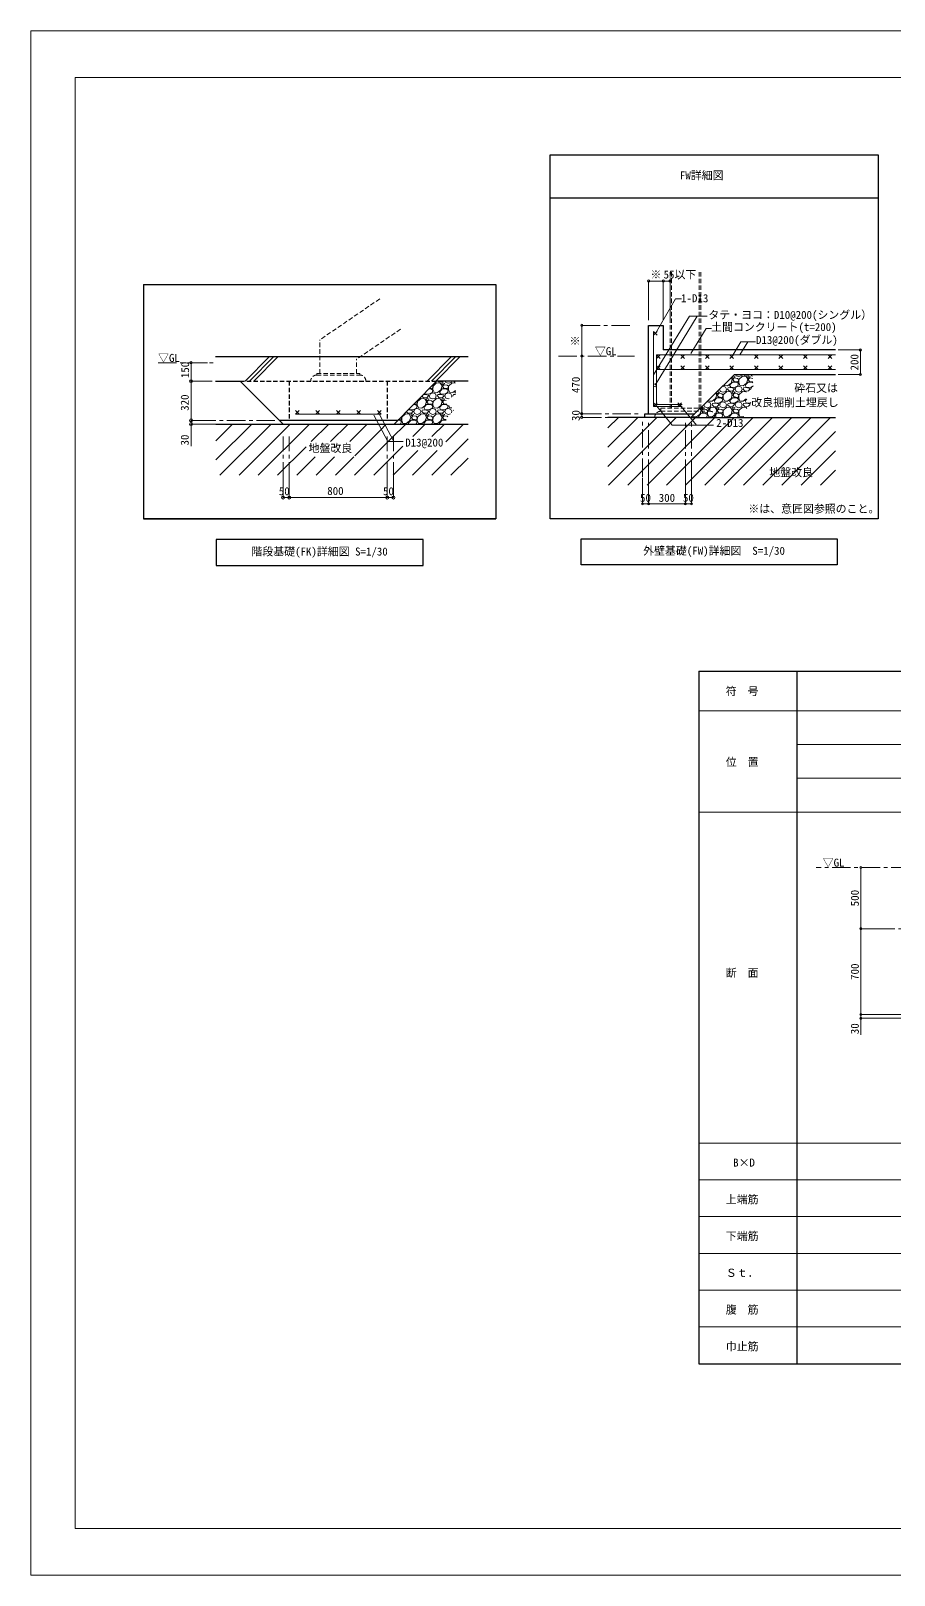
# Model space of a CAD drawing. Units: millimetres on the paper, enlarged 100 times, with parts at 1:30. Extents: x -138278 to 134990, y -16593 to 30671.
# Drawn here: x 75590 to 99065, y -16593 to 25407 of the extents above; entities that cross this region are included whole.
import ezdxf
from ezdxf.enums import TextEntityAlignment as Align

# ---------------------------------------------------------------- set-up
doc = ezdxf.new("R2010")
doc.units = ezdxf.units.MM
doc.header["$LTSCALE"] = 100
doc.linetypes.add('CHAIN1', pattern=[8, 5, -1, 1, -1])
doc.linetypes.add('DASHED1', pattern=[1.8, 1.2, -0.6])
for name, color, linetype, lineweight in [('0-2_間仕切り', 3, 'Continuous', 25), ('1-0_基準線', 3, 'Continuous', 25), ('1-1_躯体', 7, 'Continuous', 18), ('1-5_仕上げ', 7, 'Continuous', 18), ('1-7_寸法', 4, 'Continuous', 9), ('1-8_補助線', 4, 'Continuous', 9), ('1-F_', 4, 'CHAIN1', 9), ('C-E_', 1, 'Continuous', 18), ('E-E_', 1, 'Continuous', 18), ('F-0_枠', 134, 'Continuous', 18)]:
    doc.layers.add(name, color=color, linetype=linetype, lineweight=lineweight)
doc.styles.add('ＭＳ ゴシック', font='')
doc.styles.get('ＭＳ ゴシック').set_extended_font_data('MS Gothic')

# ---------------------------------------------------------------- blocks, each defined once
blk = doc.blocks.new('_Small')
at = {"layer": 'E-E_'}
blk.add_circle((0, 0), 25, dxfattribs=at)

msp = doc.modelspace()

# ---------------------------------------------------------------- linework, layer by layer
at = {"layer": '0-2_間仕切り'}
for p, q in [((92288.3, 14896.2), (91282.2, 14896.2)), ((92288.3, 14896.2), (92288.3, 14996.2)), ((93540.5, 14896.2), (97469.2, 14896.2))]:
    msp.add_line(p, q, dxfattribs=at)
at = {"layer": '1-0_基準線'}
for p, q in [((89716.2, 12138.8), (89716.2, 22036.8)), ((89716.2, 22036.8), (98629.6, 22036.8)), ((98629.6, 22036.8), (98629.6, 12138.8)), ((89716.2, 20870.1), (98629.6, 20870.1)), ((78654.9, 18510.2), (78653.7, 12138.8)), ((78654.9, 18510.2), (88234.1, 18510.2)), ((80609.9, 16547.9), (87477.8, 16547.9)), ((97469.2, 16729.6), (92788.3, 16729.6)), ((93540.5, 14896.2), (94721.6, 16062.9)), ((94721.6, 16062.9), (97469.2, 16062.9)), ((80609.9, 15881.2), (81281.3, 15881.2)), ((82449.5, 14713), (81281.3, 15881.2)), ((85467.7, 14713), (86617.7, 15881.2)), ((87477.8, 15881.2), (86617.7, 15881.2)), ((80619.2, 14714.5), (87477.8, 14714.5)), ((85566.2, 14813), (82349.5, 14813)), ((92288.3, 14996.2), (93388.3, 14996.2)), ((93540.5, 14896.2), (92288.3, 14896.2)), ((93388.3, 14996.2), (93641.7, 14996.2)), ((88234.2, 14477.7), (88232.9, 12138.8)), ((78653.7, 12138.8), (88232.9, 12138.8)), ((78653.7, 12138.8), (78655, 12138.8)), ((98629.6, 12138.8), (89716.2, 12138.8)), ((93754.6, 7995.8), (93754.6, -10843.1)), ((96421.3, 7995.8), (115754.6, 7995.8)), ((96421.3, 7995.8), (96421.3, -10843.1)), ((96421.3, 7995.8), (96421.3, -10843.1)), ((96421.3, 7995.8), (96421.3, -10843.1)), ((93754.6, -10843.1), (96421.3, -10843.1)), ((96421.3, -10843.1), (115754.6, -10843.1))]:
    msp.add_line(p, q, dxfattribs=at)
at = {"layer": '1-0_基準線', "color": 4, "linetype": 'DASHED1', "lineweight": 9}
for p, q in [((92971.6, 18844.4), (92971.6, 15145.4)), ((93011.6, 18844.4), (93011.6, 15145.4)), ((93765, 18844.4), (93765, 15145.4)), ((93805, 18844.4), (93805, 15145.4)), ((92721.6, 15145.4), (94055, 15145.4)), ((92721.6, 15062.1), (92721.6, 15145.4)), ((94055, 15062.1), (94055, 15145.4)), ((92721.6, 15062.1), (94055, 15062.1))]:
    msp.add_line(p, q, dxfattribs=at)
at = {"layer": '1-0_基準線', "linetype": 'DASHED1'}
for p, q in [((81281.3, 15881.2), (86617.7, 15881.2)), ((82616.2, 15881.2), (82616.2, 14813)), ((85282.8, 15881.2), (85282.8, 14813))]:
    msp.add_line(p, q, dxfattribs=at)
at = {"layer": '1-0_基準線', "color": 7, "lineweight": 18}
for p, q in [((93754.6, 6912.5), (96421.3, 6912.5)), ((96421.3, 6912.5), (115754.6, 6912.5)), ((96421.3, 5995.8), (96421.3, -10843.1)), ((96421.3, 5995.8), (115754.6, 5995.8)), ((96421.3, 5995.8), (96421.3, -10843.1)), ((96421.3, 5079.2), (115754.6, 5079.2)), ((93754.6, 4162.5), (96421.3, 4162.5)), ((96421.3, 4162.5), (115754.6, 4162.5)), ((93754.6, -4843.1), (96421.3, -4843.1)), ((96421.3, -4843.1), (115754.6, -4843.1)), ((93754.6, -5843.1), (96421.3, -5843.1)), ((96421.3, -5843.1), (115754.6, -5843.1)), ((93754.6, -6843.1), (96421.3, -6843.1)), ((96421.3, -6843.1), (115754.6, -6843.1)), ((93754.6, -7843.1), (96421.3, -7843.1)), ((96421.3, -7843.1), (115754.6, -7843.1)), ((93754.6, -8843.1), (96421.3, -8843.1)), ((96421.3, -8843.1), (115754.6, -8843.1)), ((93754.6, -9843.1), (96421.3, -9843.1)), ((96421.3, -9843.1), (115754.6, -9843.1))]:
    msp.add_line(p, q, dxfattribs=at)
at = {"layer": '1-0_基準線'}
for points in [[(88234.1, 18510.2), (88232.9, 12138.8), (78653.7, 12138.8)], [(92388.3, 14996.2), (92388.3, 17396.2), (92788.3, 17396.2), (92788.3, 16729.6)], [(93754.6, 7995.8), (96421.3, 7995.8), (96421.3, -10843.1)]]:
    msp.add_lwpolyline(points, dxfattribs=at)
msp.add_lwpolyline([(86254.5, 11573.7), (80632.1, 11573.7), (80632.1, 10867.1), (86254.5, 10867.1)], close=True, dxfattribs=at)
at = {"layer": '1-0_基準線', "color": 4, "linetype": 'DASHED1', "lineweight": 9}
for centre, start, end in [((92721.6, 14895.4), 90, 180), ((94055, 14895.4), 0, 90)]:
    msp.add_arc(centre, 166.7, start, end, dxfattribs=at)
at = {"layer": '1-1_躯体', "linetype": 'DASHED1'}
for p, q in [((85077.8, 18119.4), (83449.5, 17005.3)), ((85642.5, 17294.1), (84449.5, 16477.9)), ((83449.5, 16087.9), (83449.5, 17005.3)), ((84449.5, 16087.9), (84449.5, 16477.9)), ((83366.2, 16047.9), (83366.2, 16087.9)), ((83366.2, 16087.9), (84532.8, 16087.9)), ((83366.2, 16047.9), (84532.8, 16047.9)), ((84532.8, 16047.9), (84532.8, 16087.9))]:
    msp.add_line(p, q, dxfattribs=at)
at = {"layer": '1-1_躯体'}
for p, q in [((92563.8, 15767.1), (93711.4, 17652.5)), ((92522.4, 15192.2), (92522.4, 17229.6)), ((92524.2, 17129.4), (92624.2, 17229.4)), ((92624.2, 17129.4), (92524.2, 17229.4)), ((97469.2, 16596.2), (92599.8, 16596.3)), ((92601.6, 16496.2), (92701.6, 16596.2)), ((92701.6, 16496.2), (92601.6, 16596.2)), ((93268.3, 16496.2), (93368.3, 16596.2)), ((93368.3, 16496.2), (93268.3, 16596.2)), ((93935, 16496.2), (94035, 16596.2)), ((94035, 16496.2), (93935, 16596.2)), ((94601.6, 16496.2), (94701.6, 16596.2)), ((94701.6, 16496.2), (94601.6, 16596.2)), ((95268.3, 16496.2), (95368.3, 16596.2)), ((95368.3, 16496.2), (95268.3, 16596.2)), ((95935, 16496.2), (96035, 16596.2)), ((96035, 16496.2), (95935, 16596.2)), ((96701.6, 16496.2), (96601.6, 16596.2)), ((96601.6, 16496.2), (96701.6, 16596.2)), ((97268.3, 16496.2), (97368.3, 16596.2)), ((97368.3, 16496.2), (97268.3, 16596.2)), ((97469.2, 16196.2), (92599.8, 16196.1)), ((92601.6, 16296.2), (92701.6, 16196.2)), ((92701.6, 16296.2), (92601.6, 16196.2)), ((93268.3, 16296.2), (93368.3, 16196.2)), ((93368.3, 16296.2), (93268.3, 16196.2)), ((93935, 16296.2), (94035, 16196.2)), ((94035, 16296.2), (93935, 16196.2)), ((94601.6, 16296.2), (94701.6, 16196.2)), ((94701.6, 16296.2), (94601.6, 16196.2)), ((95268.3, 16296.2), (95368.3, 16196.2)), ((95368.3, 16296.2), (95268.3, 16196.2)), ((95935, 16296.2), (96035, 16196.2)), ((96035, 16296.2), (95935, 16196.2)), ((96701.6, 16296.2), (96601.6, 16196.2)), ((96601.6, 16296.2), (96701.6, 16196.2)), ((97268.3, 16296.2), (97368.3, 16196.2)), ((97368.3, 16296.2), (97268.3, 16196.2)), ((92522.4, 15192.2), (92622.4, 15292.2)), ((92622.4, 15192.2), (92522.4, 15292.2)), ((92522.4, 15192.2), (93299.8, 15192.2)), ((93179.4, 15192.2), (93279.4, 15292.2)), ((93279.4, 15192.2), (93179.4, 15292.2)), ((93179.4, 15192.2), (93279.4, 15292.2)), ((93279.4, 15192.2), (93179.4, 15292.2)), ((82782.8, 14979.7), (82882.8, 15079.7)), ((82882.8, 14979.7), (82782.8, 15079.7)), ((82782.8, 14979.7), (85116.2, 14979.7)), ((83341.2, 15079.7), (83441.2, 14979.7)), ((83341.2, 14979.7), (83441.2, 15079.7)), ((83899.5, 15079.7), (83999.5, 14979.7)), ((83899.5, 14979.7), (83999.5, 15079.7)), ((84457.8, 15079.7), (84557.8, 14979.7)), ((84457.8, 14979.7), (84557.8, 15079.7)), ((85016.2, 14979.7), (85116.2, 15079.7)), ((85016.2, 15079.7), (85116.2, 14979.7))]:
    msp.add_line(p, q, dxfattribs=at)
for points in [[(93980.4, 17652.5), (93503.4, 17652.5), (92522.4, 16051.1)], [(92599.8, 16596.3), (92599.8, 15242.2), (93299.8, 15242.2)]]:
    msp.add_lwpolyline(points, dxfattribs=at)
msp.add_circle((92563.8, 15767.1), 41.4, dxfattribs=at)
at = {"layer": '1-1_躯体', "linetype": 'DASHED1'}
for centre, start, end in [((83366.2, 15881.2), 90, 180), ((84532.8, 15881.2), 0, 90)]:
    msp.add_arc(centre, 166.7, start, end, dxfattribs=at)
at = {"layer": '1-5_仕上げ'}
for p, q in [((92574.2, 17179.4), (93122.4, 18116.7)), ((93122.4, 18116.7), (93287, 18116.7)), ((84913.9, 14952.6), (85295.5, 14235.1)), ((85074.1, 14971.6), (85464, 14235.1)), ((85295.5, 14235.1), (85718.7, 14235.1))]:
    msp.add_line(p, q, dxfattribs=at)
at = {"layer": '1-5_仕上げ', "color": 4, "lineweight": 9}
for p, q in [((94651.6, 16546.2), (94896.6, 16950.3)), ((94871.1, 16596.3), (95087.3, 16950.3)), ((94896.6, 16950.3), (95293.7, 16950.3)), ((92572.4, 15242.2), (93031.8, 14687.7)), ((93232.2, 15244.9), (93694, 14687.7)), ((93031.8, 14687.7), (94149.7, 14687.7))]:
    msp.add_line(p, q, dxfattribs=at)
msp.add_lwpolyline([(93538, 16632.8), (93954.2, 17315), (94098.2, 17315)], dxfattribs=at)
at = {"layer": '1-5_仕上げ', "color": 3, "lineweight": 25}
msp.add_lwpolyline([(90556.8, 11594.2), (97512.5, 11594.2), (97512.5, 10887.7), (90556.8, 10887.7)], close=True, dxfattribs=at)
at = {"layer": '1-7_寸法'}
for p, q in [((92388.3, 17535.5), (92388.3, 18602.2)), ((92388.3, 18602.2), (92788.3, 18602.2)), ((92788.3, 17535.5), (92788.3, 18602.2)), ((90572, 16562.9), (90572, 17396.2)), ((80390.9, 16381.2), (79945.9, 16381.2)), ((79945.9, 15881.2), (79945.9, 16381.2)), ((90605.4, 16562.9), (90572, 16562.9)), ((90572, 14996.2), (90572, 16562.9)), ((97547.1, 16729.6), (98148.8, 16729.6)), ((98148.8, 16729.6), (98148.8, 16062.9)), ((97547.1, 16062.9), (98148.8, 16062.9)), ((80265.6, 15881.2), (79945.9, 15881.2)), ((79945.9, 14814.5), (79945.9, 15881.2)), ((80390.9, 15881.2), (79945.9, 15881.2)), ((80265.6, 14814.5), (79945.9, 14814.5)), ((80265.6, 14814.5), (79945.9, 14814.5)), ((80265.6, 14714.5), (79945.9, 14714.5)), ((90605.4, 14996.2), (90571.1, 14996.2)), ((90571.1, 14996.2), (90571.1, 14896.2)), ((90571.1, 14996.2), (90572, 14996.2)), ((90604.4, 14896.2), (90571.1, 14896.2)), ((90624, 14896.2), (90572, 14896.2)), ((82449.5, 13180.3), (82449.5, 12714.7)), ((82449.5, 13180.3), (82449.5, 12714.7)), ((82616.2, 13180.3), (82616.2, 12714.7)), ((82616.2, 13159.8), (82616.2, 12714.7)), ((85282.8, 13180.3), (85282.8, 12714.7)), ((85282.8, 13180.3), (85282.8, 12714.7)), ((85449.5, 13180.3), (85449.5, 12714.7)), ((85449.5, 13180.3), (85449.5, 12714.7)), ((92221.6, 13248.5), (92221.6, 12544.8)), ((92388.3, 13248.5), (92388.3, 12544.8)), ((92388.3, 13248.5), (92388.3, 12544.8)), ((93388.3, 13248.5), (93388.3, 12544.8)), ((93388.3, 13248.5), (93388.3, 12544.8)), ((93555, 13248.5), (93555, 12544.8)), ((82616.2, 12714.7), (82449.5, 12714.7)), ((82616.2, 12714.7), (85282.8, 12714.7)), ((85449.5, 12714.7), (85282.8, 12714.7)), ((92388.3, 12544.8), (92221.6, 12544.8)), ((93388.3, 12544.8), (92388.3, 12544.8)), ((93555, 12544.8), (93388.3, 12544.8)), ((98159.4, 986.6), (98159.4, 2653.3)), ((98148.3, 986.6), (98885.7, 986.6)), ((98885.7, 986.6), (98159.4, 986.6)), ((98159.4, 986.6), (98159.4, -1346.3)), ((98159.4, -1346.3), (98896.8, -1346.3)), ((98896.8, -1346.3), (98159.4, -1346.3)), ((98159.4, -1446.3), (98896.8, -1446.3))]:
    msp.add_line(p, q, dxfattribs=at)
for points in [[(92971.6, 17535.5), (92971.6, 18602.2), (92788.3, 18602.2)], [(79945.9, 14814.5), (79945.9, 14714.5), (79945.9, 14108.7)], [(98159.4, -1346.3), (98159.4, -1446.3), (98159.4, -1898.9)]]:
    msp.add_lwpolyline(points, dxfattribs=at)
at = {"layer": '1-7_寸法', "color": 1, "lineweight": 18}
for centre in [(92388.3, 18602.2), (92788.3, 18602.2), (92971.6, 18602.2), (90572, 17396.2), (79945.9, 16381.2), (90572, 16562.9), (90572, 16562.9), (98148.8, 16729.6), (98148.8, 16062.9), (79945.9, 15881.2), (90571.1, 14996.2), (90571.1, 14896.2), (90572, 14996.2), (92221.6, 12544.8), (92388.3, 12544.8), (92388.3, 12544.8), (93388.3, 12544.8), (93388.3, 12544.8), (93555, 12544.8)]:
    msp.add_circle(centre, 30, dxfattribs=at)
at = {"layer": '1-7_寸法'}
for centre in [(79945.9, 15881.2), (79945.9, 14814.5), (79945.9, 14814.5), (79945.9, 14714.5)]:
    msp.add_circle(centre, 40, dxfattribs=at)
at = {"layer": '1-7_寸法', "color": 7, "lineweight": 18}
for centre in [(82449.5, 12714.7), (82449.5, 12714.7), (82616.2, 12714.7), (85282.8, 12714.7), (85449.5, 12714.7), (85449.5, 12714.7)]:
    msp.add_circle(centre, 40, dxfattribs=at)
at = {"layer": '1-8_補助線'}
for p, q in [((81415.6, 15881.2), (82082.2, 16547.9)), ((81532.2, 15881.2), (82198.9, 16547.9)), ((81648.9, 15881.2), (82315.6, 16547.9)), ((86365.3, 15881.2), (87032, 16547.9)), ((86482, 15881.2), (87148.6, 16547.9)), ((86598.6, 15881.2), (87265.3, 16547.9)), ((94664.8, 15934), (94637.1, 15979.4)), ((94661.6, 16003.6), (94677.5, 15963.7)), ((94690.2, 16018.7), (94666.7, 16008.6)), ((94677.5, 15963.7), (94741, 16001.8)), ((94719.9, 15967.9), (94677.5, 15925.6)), ((94741, 16001.8), (94690.2, 16018.7)), ((94804.5, 15955.2), (94719.9, 15967.9)), ((94751.1, 16062.9), (94766.4, 16027.2)), ((94766.4, 16027.2), (94838.4, 16006)), ((94838.4, 16006), (94910.4, 16027.2)), ((94940, 16018.7), (94842.6, 15929.8)), ((94910.4, 16027.2), (94923.1, 16062.9)), ((95041.6, 16010.2), (94940, 16018.7)), ((95007.7, 16035.6), (94982.8, 16062.9)), ((95105.1, 16044.1), (95007.7, 16035.6)), ((95088.2, 15934), (95041.6, 16010.2)), ((95113.6, 16018.7), (95083.9, 16006)), ((95083.9, 16006), (95100.9, 15963.7)), ((95100.9, 15963.7), (95164.4, 16001.8)), ((95143.2, 15967.9), (95100.9, 15925.6)), ((95122, 16062.9), (95105.1, 16044.1)), ((95164.4, 16001.8), (95113.6, 16018.7)), ((95219.3, 15956.5), (95143.2, 15967.9)), ((95174.5, 16062.9), (95189.8, 16027.2)), ((95189.8, 16027.2), (95215.9, 16019.5)), ((86305.6, 15534.9), (86296.9, 15549.9)), ((86500.4, 15573), (86411.5, 15526.5)), ((86418.8, 15670.4), (86462.3, 15670.4)), ((86435.3, 15686.7), (86500.4, 15678.9)), ((86453.8, 15539.2), (86521.5, 15560.3)), ((86462.3, 15670.4), (86517.3, 15632.3)), ((86500.4, 15678.9), (86521.5, 15717)), ((86517.3, 15632.3), (86500.4, 15573)), ((86521.5, 15742.4), (86505.7, 15756.2)), ((86525.8, 15746.6), (86521.5, 15657.7)), ((86521.5, 15717), (86521.5, 15742.4)), ((86521.5, 15657.7), (86555.4, 15577.3)), ((86521.5, 15560.3), (86589.3, 15534.9)), ((86623.1, 15835.5), (86525.8, 15746.6)), ((86555.4, 15577.3), (86644.3, 15573)), ((86724.7, 15827), (86623.1, 15835.5)), ((86644.3, 15573), (86737.4, 15645)), ((86690.9, 15852.4), (86665.9, 15879.7)), ((86788.2, 15860.9), (86690.9, 15852.4)), ((86699.3, 15585.7), (86775.5, 15670.4)), ((86729, 15534.9), (86699.3, 15585.7)), ((86771.3, 15750.8), (86724.7, 15827)), ((86737.4, 15645), (86771.3, 15750.8)), ((86796.7, 15835.5), (86767.1, 15822.8)), ((86767.1, 15822.8), (86784, 15780.5)), ((86775.5, 15670.4), (86885.6, 15670.4)), ((86784, 15780.5), (86847.5, 15818.6)), ((86826.3, 15784.7), (86784, 15742.4)), ((86784, 15742.4), (86817.9, 15691.6)), ((86805.1, 15879.7), (86788.2, 15860.9)), ((86847.5, 15818.6), (86796.7, 15835.5)), ((86817.9, 15691.6), (86923.7, 15678.9)), ((86911, 15772), (86826.3, 15784.7)), ((86923.7, 15573), (86834.8, 15526.5)), ((86857.6, 15879.7), (86872.9, 15844)), ((86872.9, 15844), (86944.9, 15822.8)), ((86877.1, 15539.2), (86944.9, 15560.3)), ((86885.6, 15670.4), (86940.6, 15632.3)), ((86944.9, 15742.4), (86911, 15772)), ((86923.7, 15678.9), (86944.9, 15717)), ((86940.6, 15632.3), (86923.7, 15573)), ((86944.9, 15822.8), (87016.8, 15844)), ((86949.1, 15746.6), (86944.9, 15657.7)), ((86944.9, 15717), (86944.9, 15742.4)), ((86944.9, 15657.7), (86978.7, 15577.3)), ((86944.9, 15560.3), (87012.6, 15534.9)), ((87046.5, 15835.5), (86949.1, 15746.6)), ((86978.7, 15577.3), (87067.6, 15573)), ((87016.8, 15844), (87029.6, 15879.7)), ((87125.3, 15828.9), (87046.5, 15835.5)), ((87067.6, 15573), (87136.3, 15626.1)), ((87114.2, 15852.4), (87089.2, 15879.7)), ((87124, 15853.3), (87114.2, 15852.4)), ((87122.7, 15585.7), (87137.6, 15602.3)), ((87140.1, 15555.9), (87122.7, 15585.7)), ((94241.5, 15510.7), (94211.8, 15559.3)), ((94266.9, 15595.4), (94237.3, 15582.7)), ((94237.3, 15582.7), (94254.2, 15540.3)), ((94254.2, 15540.3), (94317.7, 15578.4)), ((94296.5, 15544.6), (94254.2, 15502.2)), ((94317.7, 15578.4), (94266.9, 15595.4)), ((94381.2, 15531.9), (94296.5, 15544.6)), ((94317.7, 15663.1), (94343.1, 15603.8)), ((94321.9, 15663.1), (94325.6, 15671.7)), ((94343.1, 15603.8), (94415.1, 15582.7)), ((94390.6, 15735.9), (94415.1, 15743.5)), ((94415.1, 15743.5), (94482.8, 15718.1)), ((94415.1, 15582.7), (94487, 15603.8)), ((94516.7, 15595.4), (94419.3, 15506.5)), ((94439.1, 15783.8), (94448.9, 15760.5)), ((94448.9, 15760.5), (94537.8, 15756.2)), ((94482.8, 15718.1), (94508.2, 15663.1)), ((94487, 15603.8), (94508.2, 15663.1)), ((94618.3, 15586.9), (94516.7, 15595.4)), ((94537.8, 15756.2), (94631, 15828.2)), ((94537.8, 15663.1), (94550.5, 15697)), ((94584.4, 15612.3), (94537.8, 15663.1)), ((94631, 15705.4), (94550.5, 15697)), ((94681.8, 15620.8), (94584.4, 15612.3)), ((94592.9, 15768.9), (94669.1, 15853.6)), ((94622.5, 15718.1), (94592.9, 15768.9)), ((94664.8, 15510.7), (94618.3, 15586.9)), ((94728.3, 15709.7), (94622.5, 15718.1)), ((94631, 15828.2), (94664.8, 15934)), ((94715.6, 15684.3), (94631, 15705.4)), ((94690.2, 15595.4), (94660.6, 15582.7)), ((94660.6, 15582.7), (94677.5, 15540.3)), ((94669.1, 15853.6), (94779.1, 15853.6)), ((94677.5, 15925.6), (94711.4, 15874.8)), ((94677.5, 15540.3), (94741, 15578.4)), ((94719.9, 15544.6), (94677.5, 15502.2)), ((94719.9, 15663.1), (94681.8, 15620.8)), ((94741, 15578.4), (94690.2, 15595.4)), ((94711.4, 15874.8), (94817.2, 15862.1)), ((94719.9, 15663.1), (94715.6, 15684.3)), ((94804.5, 15531.9), (94719.9, 15544.6)), ((94817.2, 15756.2), (94728.3, 15709.7)), ((94741, 15663.1), (94766.4, 15603.8)), ((94745.3, 15663.1), (94770.7, 15722.4)), ((94766.4, 15603.8), (94838.4, 15582.7)), ((94770.7, 15722.4), (94838.4, 15743.5)), ((94779.1, 15853.6), (94834.2, 15815.5)), ((94838.4, 15925.6), (94804.5, 15955.2)), ((94817.2, 15862.1), (94838.4, 15900.2)), ((94834.2, 15815.5), (94817.2, 15756.2)), ((94842.6, 15929.8), (94838.4, 15840.9)), ((94838.4, 15900.2), (94838.4, 15925.6)), ((94838.4, 15840.9), (94872.3, 15760.5)), ((94838.4, 15743.5), (94906.1, 15718.1)), ((94838.4, 15582.7), (94910.4, 15603.8)), ((94940, 15595.4), (94842.6, 15506.5)), ((94872.3, 15760.5), (94961.2, 15756.2)), ((94906.1, 15718.1), (94931.5, 15663.1)), ((94910.4, 15603.8), (94931.5, 15663.1)), ((95041.6, 15586.9), (94940, 15595.4)), ((94961.2, 15756.2), (95054.3, 15828.2)), ((94961.2, 15663.1), (94973.9, 15697)), ((95007.7, 15612.3), (94961.2, 15663.1)), ((95054.3, 15705.4), (94973.9, 15697)), ((95105.1, 15620.8), (95007.7, 15612.3)), ((95016.2, 15768.9), (95092.4, 15853.6)), ((95045.8, 15718.1), (95016.2, 15768.9)), ((95045.1, 15581.2), (95041.6, 15586.9)), ((95151.7, 15709.7), (95045.8, 15718.1)), ((95054.3, 15828.2), (95088.2, 15934)), ((95139, 15684.3), (95054.3, 15705.4)), ((95092.4, 15853.6), (95202.5, 15853.6)), ((95100.9, 15925.6), (95134.7, 15874.8)), ((95143.2, 15663.1), (95105.1, 15620.8)), ((95134.7, 15874.8), (95224.3, 15864)), ((95143.2, 15663.1), (95139, 15684.3)), ((95230.4, 15750.9), (95151.7, 15709.7)), ((95164.4, 15663.1), (95166.8, 15657.3)), ((95168.6, 15663.1), (95194, 15722.4)), ((95194, 15722.4), (95231.3, 15734)), ((95202.5, 15853.6), (95225.7, 15837.5)), ((85882.3, 15111.6), (85871.6, 15129.9)), ((86077, 15149.7), (85988.1, 15103.1)), ((85990.2, 15247.1), (86038.9, 15247.1)), ((86007.3, 15263.9), (86077, 15255.5)), ((86030.5, 15115.8), (86098.2, 15137)), ((86038.9, 15247.1), (86094, 15209)), ((86077, 15255.5), (86098.2, 15293.6)), ((86094, 15209), (86077, 15149.7)), ((86098.2, 15319), (86079.6, 15335.3)), ((86102.4, 15323.3), (86098.2, 15234.4)), ((86098.2, 15293.6), (86098.2, 15319)), ((86098.2, 15234.4), (86132.1, 15153.9)), ((86098.2, 15137), (86165.9, 15111.6)), ((86199.8, 15412.2), (86102.4, 15323.3)), ((86132.1, 15153.9), (86221, 15149.7)), ((86164.1, 15418.9), (86170.2, 15420.6)), ((86170.2, 15420.6), (86172.5, 15427.1)), ((86301.4, 15403.7), (86199.8, 15412.2)), ((86221, 15149.7), (86314.1, 15221.7)), ((86267.5, 15429.1), (86223.3, 15477.3)), ((86314.1, 15522.2), (86263.4, 15516.9)), ((86364.9, 15437.6), (86267.5, 15429.1)), ((86276, 15162.4), (86352.2, 15247.1)), ((86305.6, 15111.6), (86276, 15162.4)), ((86348, 15327.5), (86301.4, 15403.7)), ((86411.5, 15526.5), (86305.6, 15534.9)), ((86398.8, 15501.1), (86314.1, 15522.2)), ((86314.1, 15221.7), (86348, 15327.5)), ((86373.4, 15412.2), (86343.7, 15399.5)), ((86343.7, 15399.5), (86360.7, 15357.1)), ((86352.2, 15247.1), (86462.3, 15247.1)), ((86360.7, 15357.1), (86424.2, 15395.2)), ((86403, 15361.4), (86360.7, 15319)), ((86360.7, 15319), (86394.5, 15268.2)), ((86403, 15479.9), (86364.9, 15437.6)), ((86424.2, 15395.2), (86373.4, 15412.2)), ((86394.5, 15268.2), (86500.4, 15255.5)), ((86403, 15479.9), (86398.8, 15501.1)), ((86487.7, 15348.7), (86403, 15361.4)), ((86500.4, 15149.7), (86411.5, 15103.1)), ((86424.2, 15479.9), (86449.6, 15420.6)), ((86428.4, 15479.9), (86453.8, 15539.2)), ((86449.6, 15420.6), (86521.5, 15399.5)), ((86453.8, 15115.8), (86521.5, 15137)), ((86462.3, 15247.1), (86517.3, 15209)), ((86521.5, 15319), (86487.7, 15348.7)), ((86500.4, 15255.5), (86521.5, 15293.6)), ((86517.3, 15209), (86500.4, 15149.7)), ((86521.5, 15399.5), (86593.5, 15420.6)), ((86525.8, 15323.3), (86521.5, 15234.4)), ((86521.5, 15293.6), (86521.5, 15319)), ((86521.5, 15234.4), (86555.4, 15153.9)), ((86521.5, 15137), (86589.3, 15111.6)), ((86623.1, 15412.2), (86525.8, 15323.3)), ((86555.4, 15153.9), (86644.3, 15149.7)), ((86589.3, 15534.9), (86614.7, 15479.9)), ((86593.5, 15420.6), (86614.7, 15479.9)), ((86724.7, 15403.7), (86623.1, 15412.2)), ((86644.3, 15479.9), (86657, 15513.8)), ((86690.9, 15429.1), (86644.3, 15479.9)), ((86644.3, 15149.7), (86737.4, 15221.7)), ((86737.4, 15522.2), (86657, 15513.8)), ((86788.2, 15437.6), (86690.9, 15429.1)), ((86699.3, 15162.4), (86775.5, 15247.1)), ((86729, 15111.6), (86699.3, 15162.4)), ((86771.3, 15327.5), (86724.7, 15403.7)), ((86834.8, 15526.5), (86729, 15534.9)), ((86822.1, 15501.1), (86737.4, 15522.2)), ((86737.4, 15221.7), (86771.3, 15327.5)), ((86796.7, 15412.2), (86767.1, 15399.5)), ((86767.1, 15399.5), (86784, 15357.1)), ((86775.5, 15247.1), (86885.6, 15247.1)), ((86784, 15357.1), (86847.5, 15395.2)), ((86826.3, 15361.4), (86784, 15319)), ((86784, 15319), (86817.9, 15268.2)), ((86826.3, 15479.9), (86788.2, 15437.6)), ((86847.5, 15395.2), (86796.7, 15412.2)), ((86817.9, 15268.2), (86902.2, 15258.1)), ((86826.3, 15479.9), (86822.1, 15501.1)), ((86882, 15353), (86826.3, 15361.4)), ((86923.7, 15149.7), (86834.8, 15103.1)), ((86847.5, 15479.9), (86872.9, 15420.6)), ((86851.7, 15479.9), (86877.1, 15539.2)), ((86872.9, 15420.6), (86944.9, 15399.5)), ((86877.1, 15115.8), (86944.9, 15137)), ((86885.6, 15247.1), (86940.6, 15209)), ((86940.6, 15209), (86923.7, 15149.7)), ((86944.9, 15399.5), (86966.7, 15405.9)), ((86944.9, 15137), (87012.6, 15111.6)), ((86951.9, 15217.7), (86978.7, 15153.9)), ((86978.7, 15153.9), (87033.3, 15151.3)), ((87012.6, 15534.9), (87038, 15479.9)), ((87024.4, 15442), (87038, 15479.9)), ((87067.6, 15479.9), (87080.3, 15513.8)), ((87074, 15472.9), (87067.6, 15479.9)), ((87142, 15520.3), (87080.3, 15513.8)), ((93818.2, 15087.4), (93786.5, 15139.2)), ((93843.6, 15172), (93813.9, 15159.3)), ((93813.9, 15159.3), (93830.9, 15117)), ((93830.9, 15117), (93894.4, 15155.1)), ((93873.2, 15121.2), (93830.9, 15078.9)), ((93894.4, 15155.1), (93843.6, 15172)), ((93957.9, 15108.5), (93873.2, 15121.2)), ((93894.4, 15239.8), (93919.8, 15180.5)), ((93898.6, 15239.8), (93906.2, 15257.4)), ((93919.8, 15180.5), (93991.7, 15159.3)), ((93959.5, 15310.1), (93991.7, 15320.2)), ((93991.7, 15320.2), (94059.5, 15294.8)), ((93991.7, 15159.3), (94063.7, 15180.5)), ((94093.3, 15172), (93996, 15083.1)), ((94014.2, 15364.2), (94025.6, 15337.1)), ((94025.6, 15337.1), (94114.5, 15332.9)), ((94059.5, 15294.8), (94084.9, 15239.8)), ((94063.7, 15180.5), (94084.9, 15239.8)), ((94194.9, 15163.6), (94093.3, 15172)), ((94114.5, 15332.9), (94207.6, 15404.9)), ((94114.5, 15239.8), (94127.2, 15273.6)), ((94161.1, 15189), (94114.5, 15239.8)), ((94207.6, 15282.1), (94127.2, 15273.6)), ((94258.4, 15197.4), (94161.1, 15189)), ((94169.5, 15345.6), (94245.7, 15430.3)), ((94199.2, 15294.8), (94169.5, 15345.6)), ((94241.5, 15087.4), (94194.9, 15163.6)), ((94305, 15286.3), (94199.2, 15294.8)), ((94207.6, 15404.9), (94241.5, 15510.7)), ((94292.3, 15260.9), (94207.6, 15282.1)), ((94266.9, 15172), (94237.3, 15159.3)), ((94237.3, 15159.3), (94254.2, 15117)), ((94245.7, 15430.3), (94355.8, 15430.3)), ((94254.2, 15502.2), (94288.1, 15451.4)), ((94254.2, 15117), (94317.7, 15155.1)), ((94296.5, 15121.2), (94254.2, 15078.9)), ((94296.5, 15239.8), (94258.4, 15197.4)), ((94317.7, 15155.1), (94266.9, 15172)), ((94288.1, 15451.4), (94393.9, 15438.7)), ((94296.5, 15239.8), (94292.3, 15260.9)), ((94381.2, 15108.5), (94296.5, 15121.2)), ((94393.9, 15332.9), (94305, 15286.3)), ((94317.7, 15239.8), (94343.1, 15180.5)), ((94321.9, 15239.8), (94347.3, 15299)), ((94343.1, 15180.5), (94415.1, 15159.3)), ((94347.3, 15299), (94415.1, 15320.2)), ((94355.8, 15430.3), (94410.8, 15392.2)), ((94415.1, 15502.2), (94381.2, 15531.9)), ((94393.9, 15438.7), (94415.1, 15476.8)), ((94410.8, 15392.2), (94393.9, 15332.9)), ((94419.3, 15506.5), (94415.1, 15417.6)), ((94415.1, 15476.8), (94415.1, 15502.2)), ((94415.1, 15417.6), (94448.9, 15337.1)), ((94415.1, 15320.2), (94482.8, 15294.8)), ((94415.1, 15159.3), (94487, 15180.5)), ((94516.7, 15172), (94419.3, 15083.1)), ((94448.9, 15337.1), (94537.8, 15332.9)), ((94482.8, 15294.8), (94508.2, 15239.8)), ((94487, 15180.5), (94508.2, 15239.8)), ((94618.3, 15163.6), (94516.7, 15172)), ((94537.8, 15332.9), (94631, 15404.9)), ((94537.8, 15239.8), (94550.5, 15273.6)), ((94584.4, 15189), (94537.8, 15239.8)), ((94631, 15282.1), (94550.5, 15273.6)), ((94681.8, 15197.4), (94584.4, 15189)), ((94592.9, 15345.6), (94669.1, 15430.3)), ((94622.5, 15294.8), (94592.9, 15345.6)), ((94664.8, 15087.4), (94618.3, 15163.6)), ((94728.3, 15286.3), (94622.5, 15294.8)), ((94631, 15404.9), (94664.8, 15510.7)), ((94715.6, 15260.9), (94631, 15282.1)), ((94690.2, 15172), (94660.6, 15159.3)), ((94660.6, 15159.3), (94677.5, 15117)), ((94669.1, 15430.3), (94779.1, 15430.3)), ((94677.5, 15502.2), (94711.4, 15451.4)), ((94677.5, 15117), (94741, 15155.1)), ((94719.9, 15121.2), (94677.5, 15078.9)), ((94719.9, 15239.8), (94681.8, 15197.4)), ((94741, 15155.1), (94690.2, 15172)), ((94711.4, 15451.4), (94817.2, 15438.7)), ((94719.9, 15239.8), (94715.6, 15260.9)), ((94804.5, 15108.5), (94719.9, 15121.2)), ((94817.2, 15332.9), (94728.3, 15286.3)), ((94741, 15239.8), (94766.4, 15180.5)), ((94745.3, 15239.8), (94770.7, 15299)), ((94766.4, 15180.5), (94838.4, 15159.3)), ((94770.7, 15299), (94838.4, 15320.2)), ((94779.1, 15430.3), (94834.2, 15392.2)), ((94838.4, 15502.2), (94804.5, 15531.9)), ((94817.2, 15438.7), (94838.4, 15476.8)), ((94834.2, 15392.2), (94817.2, 15332.9)), ((94842.6, 15506.5), (94838.4, 15417.6)), ((94838.4, 15476.8), (94838.4, 15502.2)), ((94838.4, 15417.6), (94872.3, 15337.1)), ((94838.4, 15320.2), (94906.1, 15294.8)), ((94838.4, 15159.3), (94910.4, 15180.5)), ((94940, 15172), (94842.6, 15083.1)), ((94872.3, 15337.1), (94961.2, 15332.9)), ((94906.1, 15294.8), (94931.5, 15239.8)), ((94910.4, 15180.5), (94931.5, 15239.8)), ((95041.6, 15163.6), (94940, 15172)), ((94961.2, 15332.9), (95045.9, 15398.4)), ((94961.2, 15239.8), (94973.9, 15273.6)), ((95007.7, 15189), (94961.2, 15239.8)), ((95054.3, 15282.1), (94973.9, 15273.6)), ((95105.1, 15197.4), (95007.7, 15189)), ((95016.2, 15345.6), (95056.2, 15390)), ((95045.8, 15294.8), (95016.2, 15345.6)), ((95059.9, 15133.6), (95041.6, 15163.6)), ((95151.7, 15286.3), (95045.8, 15294.8)), ((95139, 15260.9), (95054.3, 15282.1)), ((95143.2, 15239.8), (95105.1, 15197.4)), ((95143.2, 15239.8), (95139, 15260.9)), ((95171, 15296.5), (95151.7, 15286.3)), ((80619.2, 14261), (81072.7, 14714.5)), ((80619.2, 13737.1), (81596.6, 14714.5)), ((80727.9, 13322), (82120.4, 14714.5)), ((81251.8, 13322), (82644.3, 14714.5)), ((81775.6, 13322), (83168.1, 14714.5)), ((83214.1, 14236.6), (83692, 14714.5)), ((83737.9, 14236.6), (84215.8, 14714.5)), ((84261.8, 14236.6), (84739.7, 14714.5)), ((85228.7, 14679.7), (85263.5, 14714.5)), ((85410, 14337.1), (85787.4, 14714.5)), ((85561.6, 14823.7), (85615.6, 14823.7)), ((85579.2, 14841.1), (85653.7, 14832.2)), ((85615.6, 14823.7), (85670.6, 14785.6)), ((85653.7, 14726.4), (85628.2, 14713)), ((85674.9, 14895.7), (85653.4, 14914.4)), ((85653.7, 14832.2), (85674.9, 14870.3)), ((85670.6, 14785.6), (85653.7, 14726.4)), ((85672.8, 14713), (85674.9, 14713.7)), ((85679.1, 14899.9), (85674.9, 14811)), ((85674.9, 14870.3), (85674.9, 14895.7)), ((85674.9, 14811), (85708.7, 14730.6)), ((85674.9, 14713.7), (85676.6, 14713)), ((85776.5, 14988.8), (85679.1, 14899.9)), ((85708.7, 14730.6), (85797.6, 14726.4)), ((85733.3, 14993.3), (85746.8, 14997.3)), ((85746.8, 14997.3), (85752, 15011.8)), ((85878.1, 14980.4), (85776.5, 14988.8)), ((85797.6, 15056.6), (85797.8, 15057)), ((85844.2, 15005.8), (85797.6, 15056.6)), ((85797.6, 14726.4), (85890.8, 14798.3)), ((85890.8, 15098.9), (85834.2, 15092.9)), ((85941.6, 15014.2), (85844.2, 15005.8)), ((85852.7, 14739.1), (85928.9, 14823.7)), ((85867.9, 14713), (85852.7, 14739.1)), ((85924.6, 14904.2), (85878.1, 14980.4)), ((85988.1, 15103.1), (85882.3, 15111.6)), ((85975.4, 15077.7), (85890.8, 15098.9)), ((85890.8, 14798.3), (85924.6, 14904.2)), ((85950, 14988.8), (85920.4, 14976.1)), ((85920.4, 14976.1), (85937.3, 14933.8)), ((85928.9, 14823.7), (86038.9, 14823.7)), ((85937.3, 14933.8), (86000.8, 14971.9)), ((85979.7, 14938), (85937.3, 14895.7)), ((85937.3, 14895.7), (85971.2, 14844.9)), ((85979.7, 15056.6), (85941.6, 15014.2)), ((86000.8, 14971.9), (85950, 14988.8)), ((85971.2, 14844.9), (86077, 14832.2)), ((85972.8, 14376.1), (86311.2, 14714.5)), ((85979.7, 15056.6), (85975.4, 15077.7)), ((86064.3, 14925.3), (85979.7, 14938)), ((86000.8, 15056.6), (86026.2, 14997.3)), ((86005.1, 15056.6), (86030.5, 15115.8)), ((86026.2, 14997.3), (86098.2, 14976.1)), ((86038.9, 14823.7), (86094, 14785.6)), ((86077, 14726.4), (86051.5, 14713)), ((86098.2, 14895.7), (86064.3, 14925.3)), ((86077, 14832.2), (86098.2, 14870.3)), ((86094, 14785.6), (86077, 14726.4)), ((86096.1, 14713), (86098.2, 14713.7)), ((86098.2, 14976.1), (86170.2, 14997.3)), ((86102.4, 14899.9), (86098.2, 14811)), ((86098.2, 14870.3), (86098.2, 14895.7)), ((86098.2, 14811), (86132.1, 14730.6)), ((86098.2, 14713.7), (86099.9, 14713)), ((86199.8, 14988.8), (86102.4, 14899.9)), ((86132.1, 14730.6), (86221, 14726.4)), ((86165.9, 15111.6), (86191.3, 15056.6)), ((86170.2, 14997.3), (86191.3, 15056.6)), ((86301.4, 14980.4), (86199.8, 14988.8)), ((86221, 15056.6), (86233.7, 15090.4)), ((86267.5, 15005.8), (86221, 15056.6)), ((86221, 14726.4), (86314.1, 14798.3)), ((86314.1, 15098.9), (86233.7, 15090.4)), ((86364.9, 15014.2), (86267.5, 15005.8)), ((86276, 14739.1), (86352.2, 14823.7)), ((86291.2, 14713), (86276, 14739.1)), ((86348, 14904.2), (86301.4, 14980.4)), ((86411.5, 15103.1), (86305.6, 15111.6)), ((86398.8, 15077.7), (86314.1, 15098.9)), ((86314.1, 14798.3), (86348, 14904.2)), ((86373.4, 14988.8), (86343.7, 14976.1)), ((86343.7, 14976.1), (86360.7, 14933.8)), ((86352.2, 14823.7), (86462.3, 14823.7)), ((86360.7, 14933.8), (86424.2, 14971.9)), ((86403, 14938), (86360.7, 14895.7)), ((86360.7, 14895.7), (86394.5, 14844.9)), ((86403, 15056.6), (86364.9, 15014.2)), ((86424.2, 14971.9), (86373.4, 14988.8)), ((86394.5, 14844.9), (86500.4, 14832.2)), ((86403, 15056.6), (86398.8, 15077.7)), ((86487.7, 14925.3), (86403, 14938)), ((86424.2, 15056.6), (86449.6, 14997.3)), ((86428.4, 15056.6), (86453.8, 15115.8)), ((86449.6, 14997.3), (86521.5, 14976.1)), ((86462.3, 14823.7), (86517.3, 14785.6)), ((86500.4, 14726.4), (86474.9, 14713)), ((86521.5, 14895.7), (86487.7, 14925.3)), ((86496.6, 14376.1), (86835.1, 14714.5)), ((86500.4, 14832.2), (86521.5, 14870.3)), ((86517.3, 14785.6), (86500.4, 14726.4)), ((86519.4, 14713), (86521.5, 14713.7)), ((86521.5, 14976.1), (86593.5, 14997.3)), ((86525.8, 14899.9), (86521.5, 14811)), ((86521.5, 14870.3), (86521.5, 14895.7)), ((86521.5, 14811), (86555.4, 14730.6)), ((86521.5, 14713.7), (86523.3, 14713)), ((86623.1, 14988.8), (86525.8, 14899.9)), ((86555.4, 14730.6), (86644.3, 14726.4)), ((86589.3, 15111.6), (86614.7, 15056.6)), ((86593.5, 14997.3), (86614.7, 15056.6)), ((86724.7, 14980.4), (86623.1, 14988.8)), ((86644.3, 15056.6), (86657, 15090.4)), ((86690.9, 15005.8), (86644.3, 15056.6)), ((86644.3, 14726.4), (86737.4, 14798.3)), ((86737.4, 15098.9), (86657, 15090.4)), ((86788.2, 15014.2), (86690.9, 15005.8)), ((86699.3, 14739.1), (86775.5, 14823.7)), ((86714.5, 14713), (86699.3, 14739.1)), ((86771.3, 14904.2), (86724.7, 14980.4)), ((86834.8, 15103.1), (86729, 15111.6)), ((86822.1, 15077.7), (86737.4, 15098.9)), ((86737.4, 14798.3), (86771.3, 14904.2)), ((86796.7, 14988.8), (86767.1, 14976.1)), ((86767.1, 14976.1), (86784, 14933.8)), ((86775.5, 14823.7), (86883.4, 14823.7)), ((86784, 14933.8), (86847.5, 14971.9)), ((86826.3, 14938), (86784, 14895.7)), ((86784, 14895.7), (86817.9, 14844.9)), ((86826.3, 15056.6), (86788.2, 15014.2)), ((86847.5, 14971.9), (86796.7, 14988.8)), ((86817.9, 14844.9), (86883.4, 14837)), ((86826.3, 15056.6), (86822.1, 15077.7)), ((86911, 14925.3), (86826.3, 14938)), ((86847.5, 15056.6), (86872.9, 14997.3)), ((86851.7, 15056.6), (86877.1, 15115.8)), ((86872.9, 14997.3), (86944.9, 14976.1)), ((86873.1, 14228.7), (87358.9, 14714.5)), ((86933, 14906.1), (86911, 14925.3)), ((86944.9, 14976.1), (87004.2, 14993.6)), ((87012.6, 15111.6), (87038, 15056.6)), ((87024.3, 15018.3), (87038, 15056.6)), ((87078, 15084.1), (87080.3, 15090.4)), ((87083.3, 15090.7), (87080.3, 15090.4)), ((91282.2, 14609.5), (91568.9, 14896.2)), ((91282.2, 14085.7), (92092.8, 14896.2)), ((91282.2, 13561.8), (92616.6, 14896.2)), ((91300.4, 13056.2), (93140.5, 14896.2)), ((91824.3, 13056.2), (93664.3, 14896.2)), ((92348.1, 13056.2), (94188.2, 14896.2)), ((92872, 13056.2), (94712, 14896.2)), ((93395.8, 13056.2), (95235.9, 14896.2)), ((93566.3, 14896.2), (93568.4, 14896.9)), ((93568.4, 14896.9), (93570.1, 14896.2)), ((93589.3, 14944.5), (93602.3, 14913.8)), ((93602.3, 14913.8), (93691.2, 14909.6)), ((93691.2, 14909.6), (93784.3, 14981.5)), ((93746.2, 14922.3), (93822.4, 15006.9)), ((93761.4, 14896.2), (93746.2, 14922.3)), ((93784.3, 14981.5), (93818.2, 15087.4)), ((93822.4, 15006.9), (93932.5, 15006.9)), ((93830.9, 15078.9), (93864.7, 15028.1)), ((93864.7, 15028.1), (93970.6, 15015.4)), ((93919.7, 13056.2), (95759.7, 14896.2)), ((93932.5, 15006.9), (93987.5, 14968.8)), ((93970.6, 14909.6), (93945.1, 14896.2)), ((93991.7, 15078.9), (93957.9, 15108.5)), ((93970.6, 15015.4), (93991.7, 15053.5)), ((93987.5, 14968.8), (93970.6, 14909.6)), ((93989.6, 14896.2), (93991.7, 14896.9)), ((93996, 15083.1), (93991.7, 14994.2)), ((93991.7, 15053.5), (93991.7, 15078.9)), ((93991.7, 14994.2), (94025.6, 14913.8)), ((93991.7, 14896.9), (93993.5, 14896.2)), ((94025.6, 14913.8), (94114.5, 14909.6)), ((94114.5, 14909.6), (94207.6, 14981.5)), ((94169.5, 14922.3), (94245.7, 15006.9)), ((94184.7, 14896.2), (94169.5, 14922.3)), ((94207.6, 14981.5), (94241.5, 15087.4)), ((94245.7, 15006.9), (94355.8, 15006.9)), ((94254.2, 15078.9), (94288.1, 15028.1)), ((94288.1, 15028.1), (94393.9, 15015.4)), ((94355.8, 15006.9), (94410.8, 14968.8)), ((94393.9, 14909.6), (94368.4, 14896.2)), ((94415.1, 15078.9), (94381.2, 15108.5)), ((94393.9, 15015.4), (94415.1, 15053.5)), ((94410.8, 14968.8), (94393.9, 14909.6)), ((94413, 14896.2), (94415.1, 14896.9)), ((94419.3, 15083.1), (94415.1, 14994.2)), ((94415.1, 15053.5), (94415.1, 15078.9)), ((94415.1, 14994.2), (94448.9, 14913.8)), ((94415.1, 14896.9), (94416.8, 14896.2)), ((94443.5, 13056.2), (96283.6, 14896.2)), ((94448.9, 14913.8), (94537.8, 14909.6)), ((94537.8, 14909.6), (94631, 14981.5)), ((94592.9, 14922.3), (94669.1, 15006.9)), ((94608.1, 14896.2), (94592.9, 14922.3)), ((94631, 14981.5), (94664.8, 15087.4)), ((94669.1, 15006.9), (94779.1, 15006.9)), ((94677.5, 15078.9), (94711.4, 15028.1)), ((94711.4, 15028.1), (94817.2, 15015.4)), ((94779.1, 15006.9), (94834.2, 14968.8)), ((94817.2, 14909.6), (94791.7, 14896.2)), ((94838.4, 15078.9), (94804.5, 15108.5)), ((94817.2, 15015.4), (94838.4, 15053.5)), ((94834.2, 14968.8), (94817.2, 14909.6)), ((94836.3, 14896.2), (94838.4, 14896.9)), ((94842.6, 15083.1), (94838.4, 14994.2)), ((94838.4, 15053.5), (94838.4, 15078.9)), ((94838.4, 14994.2), (94872.3, 14913.8)), ((94838.4, 14896.9), (94840.1, 14896.2)), ((94872.3, 14913.8), (94961.2, 14909.6)), ((94961.2, 14909.6), (94974.4, 14919.8)), ((94967.4, 13056.2), (96807.4, 14896.2)), ((95491.2, 13056.2), (97331.3, 14896.2)), ((85307.9, 14235.1), (85410, 14337.1)), ((86490.3, 13322), (87477.8, 14309.6)), ((96015.1, 13056.2), (97469.2, 14510.3)), ((82299.5, 13322), (83073, 14095.5)), ((84394.9, 13322), (85307.9, 14235.1)), ((84918.7, 13322), (85707.4, 14110.7)), ((85442.6, 13322), (86117.4, 13996.8)), ((85966.4, 13322), (86641.2, 13996.8)), ((96538.9, 13056.2), (97469.2, 13986.4)), ((82823.3, 13322), (83325.6, 13824.3)), ((83347.2, 13322), (83849.4, 13824.3)), ((83871, 13322), (84373.3, 13824.3)), ((87014.1, 13322), (87477.8, 13785.7)), ((97062.8, 13056.2), (97469.2, 13462.6))]:
    msp.add_line(p, q, dxfattribs=at)
msp.add_lwpolyline([(84398.2, 13849.2), (85117.9, 14568.9), (85228.7, 14679.7)], dxfattribs=at)
at = {"layer": '1-F_'}
for p, q in [((90575.4, 17396.2), (91897.1, 17396.2)), ((79047.7, 16381.2), (80573.5, 16381.2)), ((89940.6, 16562.9), (92003.6, 16562.9)), ((80265.6, 15881.2), (80520.5, 15881.2)), ((82223.1, 14814.5), (80265.6, 14814.5)), ((80265.6, 14714.5), (82293.3, 14714.5)), ((90605.4, 14996.2), (92105.1, 14996.2)), ((90605.4, 14896.2), (92105.1, 14896.2)), ((92221.6, 13278), (92221.6, 14811.3)), ((92388.3, 13248.5), (92388.3, 14781.8)), ((93388.3, 13248.5), (93388.3, 14781.8)), ((93555, 13248.5), (93555, 14781.8)), ((82449.5, 13180.3), (82449.5, 14376.2)), ((82616.2, 13180.3), (82616.2, 14376.2)), ((85282.8, 13180.3), (85282.8, 14376.2)), ((85449.5, 13180.3), (85449.5, 14376.2)), ((100282.3, 2653.3), (96944.5, 2653.3)), ((99881.8, 986.6), (98885.7, 986.6)), ((100160.6, -1346.3), (98896.8, -1346.3)), ((100170.7, -1446.3), (98896.8, -1446.3))]:
    msp.add_line(p, q, dxfattribs=at)
at = {"layer": 'C-E_'}
for centre in [(82616.2, 12714.7), (85282.8, 12714.7)]:
    msp.add_circle(centre, 40, dxfattribs=at)
at = {"layer": 'F-0_枠'}
for p, q in [((75590.3, -16592.7), (75590.3, 25407.4)), ((76792.5, -15327.4), (133788.2, -15327.4)), ((134990.3, -16592.7), (75590.3, -16592.7))]:
    msp.add_line(p, q, dxfattribs=at)
for points in [[(75590.3, 25407.4), (134990.3, 25407.4), (134990.3, -16592.7)], [(133788.2, 24142.1), (76792.5, 24142.1), (76792.5, -15327.4)]]:
    msp.add_lwpolyline(points, dxfattribs=at)

# ---------------------------------------------------------------- block references
at = {"layer": '1-7_寸法', "xscale": 1.2, "yscale": 1.2}
for p, rotation in [((98159.4, 2653.3), 90), ((98159.4, 986.6), 270), ((98159.4, 986.6), 90), ((98159.4, -1346.3), 270), ((98159.4, -1346.3), 90), ((98159.4, -1446.3), 270)]:
    msp.add_blockref('_Small', p, dxfattribs=dict(at, rotation=rotation))

# ---------------------------------------------------------------- texts
at = {"layer": '1-0_基準線', "color": 7, "style": 'ＭＳ ゴシック'}
for s, p in [('符\u3000号', (94487.9, 7274.3)), ('位\u3000置', (94487.9, 5347.4)), ('▽GL', (97123.2, 2611.3)), ('断\u3000面', (94487.9, -387.8)), ('B×D', (94687.9, -5547.3)), ('上端筋', (94487.9, -6547.3)), ('下端筋', (94487.9, -7547.3)), ('Ｓｔ．', (94487.9, -8547.3)), ('腹\u3000筋', (94487.9, -9547.3)), ('巾止筋', (94487.9, -10547.3))]:
    msp.add_text(s, height=217.7, dxfattribs=at).set_placement(p, align=Align.BOTTOM_LEFT)
at = {"layer": '1-1_躯体', "style": 'ＭＳ ゴシック'}
msp.add_text('タテ・ヨコ：D10@200(シングル）', height=217.7, dxfattribs=at).set_placement((94014, 17509.3), align=Align.BOTTOM_LEFT)
at = {"layer": '1-5_仕上げ', "style": 'ＭＳ ゴシック'}
for s, height, p in [('FW詳細図', 217.7, (93239.6, 21303.8)), ('1-D13', 219.9, (93267, 17960.1)), ('▽GL', 217.7, (90927, 16521)), ('2-D13', 217.7, (94228.8, 14571.1)), ('D13@200', 217.7, (85770.6, 14036.7)), ('地盤改良', 217.7, (83141.7, 13883.6)), ('地盤改良', 217.7, (95671, 13225)), ('※は、意匠図参照のこと。', 217.7, (95101, 12235.7)), ('階段基礎(FK)詳細図 S=1/30', 217.7, (81587.4, 11072.3)), ('外壁基礎(FW)詳細図\u3000S=1/30', 217.7, (92240.6, 11092.9))]:
    msp.add_text(s, height=height, dxfattribs=at).set_placement(p, align=Align.BOTTOM_LEFT)
at = {"layer": '1-5_仕上げ', "color": 4, "style": 'ＭＳ ゴシック'}
for s, p in [('土間コンクリート(t=200)', (94089.1, 17178.3)), ('D13@200(ダブル)', (95309.8, 16827.1)), ('▽GL', (79047.7, 16339.3)), ('砕石又は', (96351.3, 15520)), ('改良掘削土埋戻し', (95182.1, 15127.5))]:
    msp.add_text(s, height=217.7, dxfattribs=at).set_placement(p, align=Align.BOTTOM_LEFT)
at = {"layer": '1-7_寸法', "color": 7, "style": 'ＭＳ ゴシック'}
for s, p in [('55以下', (92796.5, 18605.3)), ('※', (92439.9, 18605.3)), ('50', (82332.7, 12712.8)), ('800', (83649.9, 12719.6)), ('50', (85166.1, 12712.8)), ('50', (92155.9, 12532.9)), ('300', (92664.9, 12532.9)), ('50', (93322.5, 12532.9))]:
    msp.add_text(s, height=217.7, dxfattribs=at).set_placement(p, align=Align.BOTTOM_LEFT)
for s, height, p in [('※', 217.7, (90568.9, 16831.1)), ('150', 217.7, (79957.8, 15962.2)), ('200', 217.7, (98160.8, 16172.3)), ('470', 217.7, (90583.9, 15557.9)), ('320', 217.7, (79947.8, 15074.2)), ('30', 217.7, (90583, 14797.1)), ('30', 217.7, (79947.8, 14131.5)), ('500', 219.9, (98171.7, 1596.6)), ('700', 219.9, (98171.7, -406.1)), ('30', 219.9, (98171.7, -1881.7))]:
    msp.add_text(s, height=height, rotation=90, dxfattribs=at).set_placement(p, align=Align.BOTTOM_LEFT)

doc.saveas('drawing.dxf')
